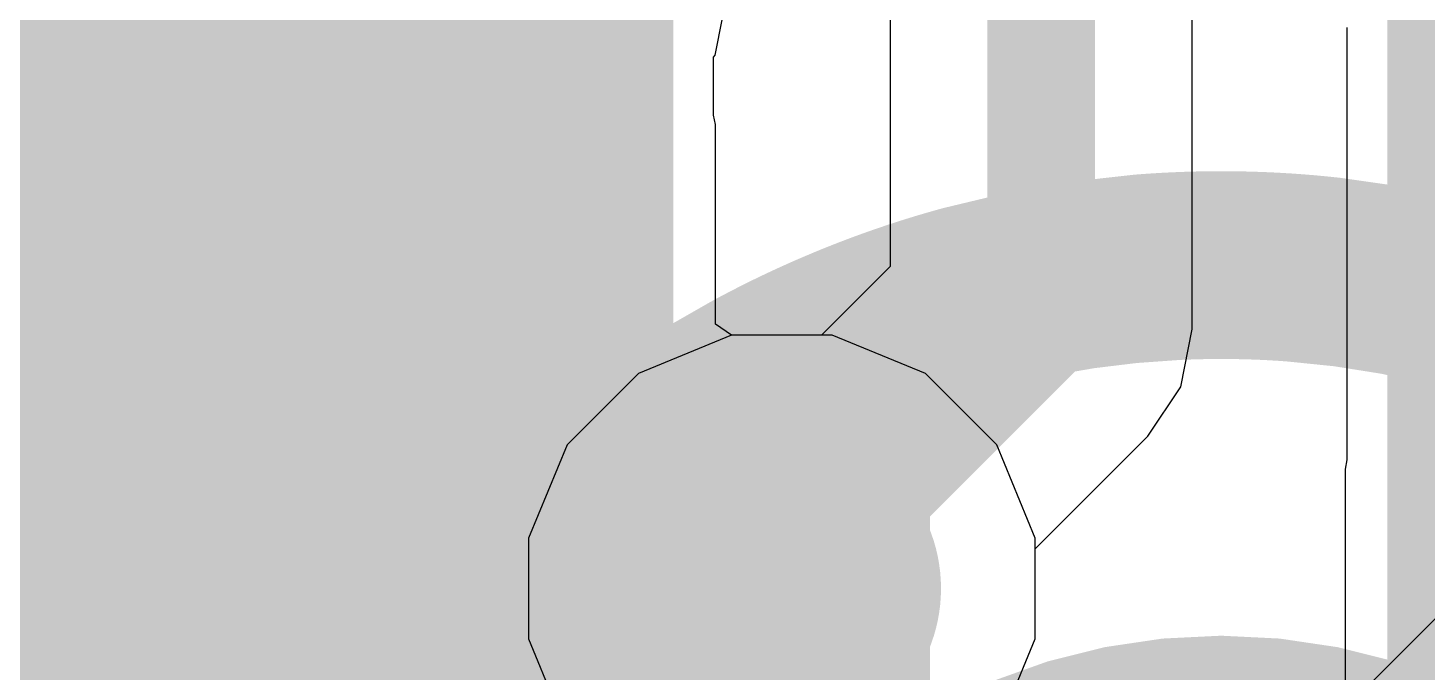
# Model space of a CAD drawing. Header units: inches. Extents: x -1.1 to 11.7, y -0.3 to 2.8.
# Drawn here: x 0.0886 to 0.1925, y 0.396 to 0.4438 of the extents above; entities that cross this region are included whole.
import ezdxf

# ---------------------------------------------------------------- set-up
doc = ezdxf.new("R2010")
doc.units = ezdxf.units.IN
doc.header["$MEASUREMENT"] = 0
for name, color, linetype in [('Bottom Layer', 5, 'Continuous'), ('Bottom Paste', 16, 'Continuous'), ('Bottom Solder', 6, 'Continuous'), ('Dimensions', 6, 'Continuous'), ('Drill Drawing', 1, 'Continuous'), ('Top Layer', 1, 'Continuous'), ('Top Overlay', 2, 'Continuous'), ('Via Holes', 16, 'Continuous')]:
    doc.layers.add(name, color=color, linetype=linetype)

# ---------------------------------------------------------------- blocks, each defined once
blk = doc.blocks.new('TC_0522C_1_7_260G__24')
at = {"layer": 'Top Overlay'}
blk.add_lwpolyline([(0.074, -0.0869999, 0.005, 0.005, 0), (0.056, -0.1049999, 0.005, 0.005, 0)], format="xyseb", dxfattribs=at)
blk.add_lwpolyline([(0.07275, -0.0869999, 0.0025, 0.0025, 1), (0.07525, -0.0869999, 0.0025, 0.0025, 1)], format="xyseb", close=True, dxfattribs=at)
blk = doc.blocks.new('TSOT_23_8_B_29')
at = {"layer": 'Bottom Layer'}
for points in [[(0.0718504, 0.003936950000000003), (0.0305118, 0.003936949999999997), (0.0305118, 0.02165345), (0.0718504, 0.02165345)], [(0.0718504, -0.02165355), (0.0305118, -0.02165355), (0.0305118, -0.003937050000000003), (0.0718504, -0.003937049999999997)]]:
    blk.add_hatch(color=5, dxfattribs=at).paths.add_polyline_path(points)
at = {"layer": 'Bottom Paste'}
for points in [[(0.0718504, 0.003936950000000003), (0.0305118, 0.003936949999999997), (0.0305118, 0.02165345), (0.0718504, 0.02165345)], [(0.0718504, -0.02165355), (0.0305118, -0.02165355), (0.0305118, -0.003937050000000003), (0.0718504, -0.003937049999999997)]]:
    blk.add_hatch(color=16, dxfattribs=at).paths.add_polyline_path(points)
at = {"layer": 'Bottom Solder'}
for points in [[(-0.0265118, -6.304999999999709e-05), (-0.0758504, -6.305000000000291e-05), (-0.0758504, 0.02565345), (-0.0265118, 0.02565345)], [(0.0758504, -6.304999999999709e-05), (0.0265118, -6.305000000000291e-05), (0.0265118, 0.02565345), (0.0758504, 0.02565345)], [(-0.0265118, -0.02565355), (-0.0758504, -0.02565355), (-0.0758504, 6.294999999999708e-05), (-0.0265118, 6.295000000000291e-05)], [(0.0758504, -0.02565355), (0.0265118, -0.02565355), (0.0265118, 6.294999999999708e-05), (0.0758504, 6.295000000000291e-05)], [(-0.0265118, -0.05124415), (-0.0758504, -0.05124415), (-0.0758504, -0.02552765), (-0.0265118, -0.02552765)], [(0.0758504, -0.05124415), (0.0265118, -0.05124415), (0.0265118, -0.02552765), (0.0758504, -0.02552765)]]:
    blk.add_hatch(color=6, dxfattribs=at).paths.add_polyline_path(points)

msp = doc.modelspace()

# ---------------------------------------------------------------- hatches: boundary and pattern name
at = {"layer": 'Bottom Layer'}
for points in [[(0.0477192, 0.418937), (0.1324882, 0.418937), (0.1324882, 0.4366536), (0.0477192, 0.4366536)], [(0.0477192, 0.3933465), (0.144559, 0.3933465), (0.144559, 0.4110631), (0.0477192, 0.4110631)]]:
    msp.add_hatch(color=5, dxfattribs=at).paths.add_polyline_path(points)
h = msp.add_hatch(color=5, dxfattribs=at)
edge = h.paths.add_edge_path()
edge.add_arc((0.1445591, 0.4022048), 0.011811, 0, 360)
at = {"layer": 'Top Layer'}
h = msp.add_hatch(color=1, dxfattribs=at)
edge = h.paths.add_edge_path()
edge.add_arc((0.1445591, 0.4022048), 0.011811, 0, 360)
at = {"layer": 'Via Holes'}
h = msp.add_hatch(color=7, dxfattribs=at)
edge = h.paths.add_edge_path()
edge.add_arc((0.1445591, 0.4022048), 0.0059055, 0, 360)

# ---------------------------------------------------------------- linework, layer by layer
at = {"layer": 'Bottom Layer'}
for p, q in [((0.1525905, 0.5123094), (0.1525905, 0.4260973)), ((0.1750215, 0.4214517), (0.1750215, 0.5076642)), ((0.1395938, 0.4417964), (0.1401371, 0.4445276)), ((0.1865118, 0.4438384), (0.1865118, 0.4117523)), ((0.1394882, 0.4416384), (0.1395938, 0.4417964)), ((0.1394882, 0.4373428), (0.1394882, 0.4416384)), ((0.1396253, 0.4366536), (0.1394882, 0.4373428)), ((0.1396253, 0.4218124), (0.1396253, 0.4366536)), ((0.1525905, 0.4260973), (0.147509, 0.4210158)), ((0.1408175, 0.4210158), (0.1396253, 0.4218124)), ((0.147509, 0.4210158), (0.1408175, 0.4210158)), ((0.1741678, 0.4171597), (0.1750215, 0.4214517)), ((0.1717366, 0.4135211), (0.1741678, 0.4171597)), ((0.1633701, 0.4051547), (0.1717363, 0.4135209)), ((0.1717363, 0.4135209), (0.1717366, 0.4135211)), ((0.1865118, 0.4117523), (0.1863747, 0.4110631)), ((0.1863747, 0.4110631), (0.1863747, 0.3933465)), ((0.1633701, 0.3984631), (0.1633701, 0.4051547)), ((0.1605063, 0.3915492), (0.1633701, 0.3984631))]:
    msp.add_line(p, q, dxfattribs=at)
for points in [[(0.163806, 0.4214517, 0.008, 0.008, 0), (0.163806, 0.5123099, 0.008, 0.008, 0)], [(0.1445591, 0.4022048, 0.008, 0.008, 0), (0.163806, 0.4214517, 0.008, 0.008, 0)]]:
    msp.add_lwpolyline(points, format="xyseb", dxfattribs=at)
for points in [[(0.161806, 0.4214517, 0.004, 0.004, 1), (0.165806, 0.4214517, 0.004, 0.004, 1)], [(0.161806, 0.4214517, 0.004, 0.004, 1), (0.165806, 0.4214517, 0.004, 0.004, 1)], [(0.1425591, 0.4022048, 0.004, 0.004, 1), (0.1465591, 0.4022048, 0.004, 0.004, 1)]]:
    msp.add_lwpolyline(points, format="xyseb", close=True, dxfattribs=at)
at = {"layer": 'Dimensions'}
for points in [[(0.0807086, 0.4097866, 0.01, 0.01, 0), (0.1217094, 0.4507874, 0.01, 0.01, 0)], [(0.0826771, 0.4089713, 0.01, 0.01, 0), (0.1225248, 0.4488189, 0.01, 0.01, 0)], [(0.1259842, 0.4370079, 0.01, 0.01, 0), (0.1259842, 0.4488189, 0.01, 0.01, 0)], [(0.0767716, 0.4370079, 0.01, 0.01, 0), (0.1079299, 0.4370079, 0.01, 0.01, 0)], [(0.0944882, 0.4173229, 0.01, 0.01, 0), (0.1141732, 0.4370079, 0.01, 0.01, 0)], [(0.1141732, 0.4370079, 0.01, 0.01, 0), (0.1259842, 0.4370079, 0.01, 0.01, 0)], [(0.1749164, 0.4281423, 0.01, 0.01, -0.005186159092730853), (0.1764893, 0.4281724, 0.01, 0.01, 0)], [(0.1764893, 0.4281725, 0.01, 0.01, 0), (0.1771653, 0.4281755, 0.01, 0.01, 0)], [(0.1771653, 0.426207, 0.01, 0.01, 0), (0.1771653, 0.4281755, 0.01, 0.01, 0)], [(0.1771653, 0.4281754, 0.01, 0.01, -0.005919131516809911), (0.1789629, 0.4281542, 0.01, 0.01, 0)], [(0.1789629, 0.4281542, 0.01, 0.01, -0.005964967505764538), (0.1807526, 0.4280905, 0.01, 0.01, 0)], [(0.1578188, 0.4256058, 0.01, 0.01, -0.04655982643987391), (0.171123, 0.4279335, 0.01, 0.01, 0)], [(0.171123, 0.4279335, 0.01, 0.01, -0.006764474387067879), (0.1731266, 0.4280679, 0.01, 0.01, 0)], [(0.1731266, 0.428068, 0.01, 0.01, -0.005970431829915432), (0.1749164, 0.4281423, 0.01, 0.01, 0)], [(0.1807526, 0.4280905, 0.01, 0.01, -0.006757568537898818), (0.1827565, 0.427968, 0.01, 0.01, 0)], [(0.1827565, 0.4279681, 0.01, 0.01, -0.009071971370668066), (0.1854128, 0.4277212, 0.01, 0.01, 0)], [(0.1854128, 0.4277213, 0.01, 0.01, -0.04649026391168175), (0.1986398, 0.4249887, 0.01, 0.01, 0)], [(0.1771653, 0.2824546, 0.01, 0.01, -0.9999999999999999), (0.1771653, 0.426207, 0.01, 0.01, 0)], [(0.1771653, 0.4242385, 0.01, 0.01, 0), (0.1771653, 0.426207, 0.01, 0.01, 0)], [(0.1771653, 0.426207, 0.01, 0.01, -0.9999999999999999), (0.1771653, 0.2824546, 0.01, 0.01, 0)], [(0.1552583, 0.4248572, 0.01, 0.01, -0.009085292812609573), (0.1578188, 0.4256058, 0.01, 0.01, 0)], [(0.1516626, 0.4236331, 0.01, 0.01, -0.005973471920888639), (0.15335, 0.424233, 0.01, 0.01, 0)], [(0.15335, 0.424233, 0.01, 0.01, -0.006767347338275768), (0.1552582, 0.4248572, 0.01, 0.01, 0)], [(0.16363, 0.4229189, 0.01, 0.01, -0.03733031429911782), (0.1738732, 0.4241623, 0.01, 0.01, 0)], [(0.1738732, 0.4241624, 0.01, 0.01, -0.0061585918161188), (0.1756098, 0.4242216, 0.01, 0.01, 0)], [(0.1756097, 0.4242216, 0.01, 0.01, -0.004472244566945118), (0.1768851, 0.424238, 0.01, 0.01, 0)], [(0.1768851, 0.4242379, 0.01, 0.01, 0), (0.1771653, 0.4242385, 0.01, 0.01, 0)], [(0.1771653, 0.4242385, 0.01, 0.01, -0.004945146306876818), (0.178578, 0.4242246, 0.01, 0.01, 0)], [(0.178578, 0.4242245, 0.01, 0.01, -0.005620357007558278), (0.1801652, 0.4241753, 0.01, 0.01, 0)], [(0.1801652, 0.4241753, 0.01, 0.01, -0.00795104455283453), (0.1823842, 0.4240461, 0.01, 0.01, 0)], [(0.1823841, 0.4240462, 0.01, 0.01, -0.04138337073966245), (0.1936829, 0.4222603, 0.01, 0.01, 0)], [(0.149772, 0.4229065, 0.01, 0.01, 0), (0.1499835, 0.4229907, 0.01, 0.01, 0)], [(0.1499835, 0.4229907, 0.01, 0.01, 0), (0.1501929, 0.4230733, 0.01, 0.01, 0)], [(0.150193, 0.4230734, 0.01, 0.01, -0.005189178097863506), (0.1516626, 0.4236331, 0.01, 0.01, 0)], [(0.1472934, 0.4218648, 0.01, 0.01, 0), (0.147522, 0.4219649, 0.01, 0.01, 0)], [(0.147522, 0.4219649, 0.01, 0.01, 0), (0.1477513, 0.4220646, 0.01, 0.01, 0)], [(0.1477513, 0.4220646, 0.01, 0.01, 0), (0.1479809, 0.4221634, 0.01, 0.01, 0)], [(0.1479809, 0.4221634, 0.01, 0.01, 0), (0.1488926, 0.422548, 0.01, 0.01, 0)], [(0.1488926, 0.422548, 0.01, 0.01, 0), (0.1491166, 0.4226406, 0.01, 0.01, 0)], [(0.1491166, 0.4226406, 0.01, 0.01, 0), (0.1493381, 0.4227313, 0.01, 0.01, 0)], [(0.1493381, 0.4227313, 0.01, 0.01, 0), (0.1495568, 0.42282, 0.01, 0.01, 0)], [(0.1495568, 0.42282, 0.01, 0.01, 0), (0.149772, 0.4229065, 0.01, 0.01, 0)], [(0.1591284, 0.4218719, 0.01, 0.01, -0.006782711978862424), (0.1609828, 0.4223412, 0.01, 0.01, 0)], [(0.1609828, 0.4223411, 0.01, 0.01, -0.009708849412929231), (0.16363, 0.4229189, 0.01, 0.01, 0)], [(0.1936829, 0.4222604, 0.01, 0.01, -0.006796890249180593), (0.1955422, 0.4217801, 0.01, 0.01, 0)], [(0.1402665, 0.4137084, 0.01, 0.01, -0.06820306394631001), (0.1575912, 0.4214422, 0.01, 0.01, 0)], [(0.1437776, 0.4202045, 0.01, 0.01, -0.006510276867035417), (0.1455155, 0.4210534, 0.01, 0.01, 0)], [(0.1455155, 0.4210534, 0.01, 0.01, 0), (0.1466164, 0.4215627, 0.01, 0.01, 0)], [(0.1466164, 0.4215627, 0.01, 0.01, 0), (0.1468402, 0.4216635, 0.01, 0.01, 0)], [(0.1468402, 0.4216635, 0.01, 0.01, 0), (0.147066, 0.4217642, 0.01, 0.01, 0)], [(0.147066, 0.4217642, 0.01, 0.01, 0), (0.1472934, 0.4218648, 0.01, 0.01, 0)], [(0.1575912, 0.4214421, 0.01, 0.01, -0.005603698608993755), (0.1591285, 0.4218719, 0.01, 0.01, 0)], [(0.1955422, 0.4217801, 0.01, 0.01, 0), (0.1967395, 0.4214422, 0.01, 0.01, 0)], [(0.1967395, 0.4214422, 0.01, 0.01, -0.0902708687378922), (0.21911, 0.4102569, 0.01, 0.01, 0)], [(0.141645, 0.4190838, 0.01, 0.01, -0.008195232430908061), (0.1437777, 0.4202044, 0.01, 0.01, 0)], [(0.134332, 0.4145027, 0.01, 0.01, -0.02980162167334047), (0.141645, 0.4190839, 0.01, 0.01, 0)], [(0.0767716, 0.4173229, 0.01, 0.01, 0), (0.0882449, 0.4173229, 0.01, 0.01, 0)], [(0.0944882, 0.4055119, 0.01, 0.01, 0), (0.0944882, 0.4173229, 0.01, 0.01, 0)], [(0.1310772, 0.4120416, 0.01, 0.01, -0.01403472944456146), (0.1343321, 0.4145026, 0.01, 0.01, 0)], [(0.1352206, 0.4102569, 0.01, 0.01, -0.02183236184637699), (0.1402665, 0.4137084, 0.01, 0.01, 0)], [(0.129222, 0.4105048, 0.01, 0.01, -0.00819593829096714), (0.1310772, 0.4120417, 0.01, 0.01, 0)], [(0.1277696, 0.4092278, 0.01, 0.01, -0.006510992796722916), (0.129222, 0.4105048, 0.01, 0.01, 0)], [(0.1334383, 0.4088732, 0.01, 0.01, -0.004975569639750354), (0.1345059, 0.4097134, 0.01, 0.01, 0)], [(0.1345059, 0.4097134, 0.01, 0.01, 0), (0.1352207, 0.4102569, 0.01, 0.01, 0)], [(0.1265217, 0.4080757, 0.01, 0.01, -0.00565666967148726), (0.1277695, 0.4092278, 0.01, 0.01, 0)], [(0.132201, 0.4078555, 0.01, 0.01, -0.005806380584478714), (0.1334383, 0.4088732, 0.01, 0.01, 0)], [(0.1240937, 0.405677, 0.01, 0.01, -0.01117700047584817), (0.1265218, 0.4080756, 0.01, 0.01, 0)], [(0.1306258, 0.4064882, 0.01, 0.01, -0.007482622135642392), (0.132201, 0.4078556, 0.01, 0.01, 0)], [(0.1229799, 0.3984837, 0.01, 0.01, -0.03913888874331477), (0.1306259, 0.4064881, 0.01, 0.01, 0)], [(0.0826771, 0.4055119, 0.01, 0.01, 0), (0.0944882, 0.4055119, 0.01, 0.01, 0)], [(0.1229232, 0.4044406, 0.01, 0.01, -0.00561330057413452), (0.1240936, 0.405677, 0.01, 0.01, 0)], [(0.1216249, 0.403001, 0.01, 0.01, -0.006462547606187688), (0.1229233, 0.4044407, 0.01, 0.01, 0)], [(0.1200609, 0.4011615, 0.01, 0.01, -0.00813929296984378), (0.1216249, 0.4030009, 0.01, 0.01, 0)], [(0.1124061, 0.3898399, 0.01, 0.01, -0.04710975130365379), (0.1200609, 0.4011615, 0.01, 0.01, 0)], [(0.1198036, 0.3942786, 0.01, 0.01, -0.01871900268722525), (0.1229799, 0.3984836, 0.01, 0.01, 0)], [(0.1175566, 0.3908494, 0.01, 0.01, -0.01472009655486775), (0.1198035, 0.3942787, 0.01, 0.01, 0)], [(0.1771653, 0.3149607, 0.01, 0.01, -0.9999999999999999), (0.1771653, 0.3937009, 0.01, 0.01, 0)], [(0.1771653, 0.3937009, 0.01, 0.01, -0.9999999999999999), (0.1771653, 0.3149607, 0.01, 0.01, 0)], [(0.1771653, 0.3897638, 0.01, 0.01, 0), (0.1771653, 0.3937008, 0.01, 0.01, 0)]]:
    msp.add_lwpolyline(points, format="xyseb", dxfattribs=at)
for points in [[(0.1054299, 0.4370079, 0.005, 0.005, 1), (0.1104299, 0.4370079, 0.005, 0.005, 1)], [(0.1116732, 0.4370079, 0.005, 0.005, 1), (0.1166732, 0.4370079, 0.005, 0.005, 1)], [(0.1116732, 0.4370079, 0.005, 0.005, 1), (0.1166732, 0.4370079, 0.005, 0.005, 1)], [(0.1234842, 0.4370079, 0.005, 0.005, 1), (0.1284842, 0.4370079, 0.005, 0.005, 1)], [(0.1234842, 0.4370079, 0.005, 0.005, 1), (0.1284842, 0.4370079, 0.005, 0.005, 1)], [(0.1739893, 0.4281725, 0.005, 0.005, 1), (0.1789893, 0.4281725, 0.005, 0.005, 1)], [(0.1739893, 0.4281724, 0.005, 0.005, 1), (0.1789893, 0.4281724, 0.005, 0.005, 1)], [(0.1746653, 0.4281755, 0.005, 0.005, 1), (0.1796653, 0.4281755, 0.005, 0.005, 1)], [(0.1746653, 0.4281755, 0.005, 0.005, 1), (0.1796653, 0.4281755, 0.005, 0.005, 1)], [(0.1746653, 0.4281754, 0.005, 0.005, 1), (0.1796653, 0.4281754, 0.005, 0.005, 1)], [(0.1764629, 0.4281542, 0.005, 0.005, 1), (0.1814629, 0.4281542, 0.005, 0.005, 1)], [(0.1764629, 0.4281542, 0.005, 0.005, 1), (0.1814629, 0.4281542, 0.005, 0.005, 1)], [(0.168623, 0.4279335, 0.005, 0.005, 1), (0.173623, 0.4279335, 0.005, 0.005, 1)], [(0.168623, 0.4279335, 0.005, 0.005, 1), (0.173623, 0.4279335, 0.005, 0.005, 1)], [(0.1706266, 0.428068, 0.005, 0.005, 1), (0.1756266, 0.428068, 0.005, 0.005, 1)], [(0.1706266, 0.4280679, 0.005, 0.005, 1), (0.1756266, 0.4280679, 0.005, 0.005, 1)], [(0.1724164, 0.4281423, 0.005, 0.005, 1), (0.1774164, 0.4281423, 0.005, 0.005, 1)], [(0.1724164, 0.4281423, 0.005, 0.005, 1), (0.1774164, 0.4281423, 0.005, 0.005, 1)], [(0.1782526, 0.4280905, 0.005, 0.005, 1), (0.1832526, 0.4280905, 0.005, 0.005, 1)], [(0.1782526, 0.4280905, 0.005, 0.005, 1), (0.1832526, 0.4280905, 0.005, 0.005, 1)], [(0.1802565, 0.4279681, 0.005, 0.005, 1), (0.1852565, 0.4279681, 0.005, 0.005, 1)], [(0.1802565, 0.427968, 0.005, 0.005, 1), (0.1852565, 0.427968, 0.005, 0.005, 1)], [(0.1829128, 0.4277213, 0.005, 0.005, 1), (0.1879128, 0.4277213, 0.005, 0.005, 1)], [(0.1829128, 0.4277212, 0.005, 0.005, 1), (0.1879128, 0.4277212, 0.005, 0.005, 1)], [(0.1746653, 0.426207, 0.005, 0.005, 1), (0.1796653, 0.426207, 0.005, 0.005, 1)], [(0.1746653, 0.426207, 0.005, 0.005, 1), (0.1796653, 0.426207, 0.005, 0.005, 1)], [(0.1746653, 0.426207, 0.005, 0.005, 1), (0.1796653, 0.426207, 0.005, 0.005, 1)], [(0.1746653, 0.426207, 0.005, 0.005, 1), (0.1796653, 0.426207, 0.005, 0.005, 1)], [(0.1553188, 0.4256058, 0.005, 0.005, 1), (0.1603188, 0.4256058, 0.005, 0.005, 1)], [(0.1553188, 0.4256058, 0.005, 0.005, 1), (0.1603188, 0.4256058, 0.005, 0.005, 1)], [(0.15085, 0.424233, 0.005, 0.005, 1), (0.15585, 0.424233, 0.005, 0.005, 1)], [(0.15085, 0.424233, 0.005, 0.005, 1), (0.15585, 0.424233, 0.005, 0.005, 1)], [(0.1527582, 0.4248572, 0.005, 0.005, 1), (0.1577582, 0.4248572, 0.005, 0.005, 1)], [(0.1527583, 0.4248572, 0.005, 0.005, 1), (0.1577583, 0.4248572, 0.005, 0.005, 1)], [(0.1713732, 0.4241624, 0.005, 0.005, 1), (0.1763732, 0.4241624, 0.005, 0.005, 1)], [(0.1713732, 0.4241623, 0.005, 0.005, 1), (0.1763732, 0.4241623, 0.005, 0.005, 1)], [(0.1731097, 0.4242216, 0.005, 0.005, 1), (0.1781097, 0.4242216, 0.005, 0.005, 1)], [(0.1731098, 0.4242216, 0.005, 0.005, 1), (0.1781098, 0.4242216, 0.005, 0.005, 1)], [(0.1743851, 0.424238, 0.005, 0.005, 1), (0.1793851, 0.424238, 0.005, 0.005, 1)], [(0.1743851, 0.4242379, 0.005, 0.005, 1), (0.1793851, 0.4242379, 0.005, 0.005, 1)], [(0.1746653, 0.4242385, 0.005, 0.005, 1), (0.1796653, 0.4242385, 0.005, 0.005, 1)], [(0.1746653, 0.4242385, 0.005, 0.005, 1), (0.1796653, 0.4242385, 0.005, 0.005, 1)], [(0.1746653, 0.4242385, 0.005, 0.005, 1), (0.1796653, 0.4242385, 0.005, 0.005, 1)], [(0.176078, 0.4242246, 0.005, 0.005, 1), (0.181078, 0.4242246, 0.005, 0.005, 1)], [(0.176078, 0.4242245, 0.005, 0.005, 1), (0.181078, 0.4242245, 0.005, 0.005, 1)], [(0.1776652, 0.4241753, 0.005, 0.005, 1), (0.1826652, 0.4241753, 0.005, 0.005, 1)], [(0.1776652, 0.4241753, 0.005, 0.005, 1), (0.1826652, 0.4241753, 0.005, 0.005, 1)], [(0.1798841, 0.4240462, 0.005, 0.005, 1), (0.1848841, 0.4240462, 0.005, 0.005, 1)], [(0.1798842, 0.4240461, 0.005, 0.005, 1), (0.1848842, 0.4240461, 0.005, 0.005, 1)], [(0.1474835, 0.4229907, 0.005, 0.005, 1), (0.1524835, 0.4229907, 0.005, 0.005, 1)], [(0.1474835, 0.4229907, 0.005, 0.005, 1), (0.1524835, 0.4229907, 0.005, 0.005, 1)], [(0.1476929, 0.4230733, 0.005, 0.005, 1), (0.1526929, 0.4230733, 0.005, 0.005, 1)], [(0.147693, 0.4230734, 0.005, 0.005, 1), (0.152693, 0.4230734, 0.005, 0.005, 1)], [(0.1491626, 0.4236331, 0.005, 0.005, 1), (0.1541626, 0.4236331, 0.005, 0.005, 1)], [(0.1491626, 0.4236331, 0.005, 0.005, 1), (0.1541626, 0.4236331, 0.005, 0.005, 1)], [(0.145022, 0.4219649, 0.005, 0.005, 1), (0.150022, 0.4219649, 0.005, 0.005, 1)], [(0.145022, 0.4219649, 0.005, 0.005, 1), (0.150022, 0.4219649, 0.005, 0.005, 1)], [(0.1452513, 0.4220646, 0.005, 0.005, 1), (0.1502513, 0.4220646, 0.005, 0.005, 1)], [(0.1452513, 0.4220646, 0.005, 0.005, 1), (0.1502513, 0.4220646, 0.005, 0.005, 1)], [(0.1454809, 0.4221634, 0.005, 0.005, 1), (0.1504809, 0.4221634, 0.005, 0.005, 1)], [(0.1454809, 0.4221634, 0.005, 0.005, 1), (0.1504809, 0.4221634, 0.005, 0.005, 1)], [(0.1463926, 0.422548, 0.005, 0.005, 1), (0.1513926, 0.422548, 0.005, 0.005, 1)], [(0.1463926, 0.422548, 0.005, 0.005, 1), (0.1513926, 0.422548, 0.005, 0.005, 1)], [(0.1466166, 0.4226406, 0.005, 0.005, 1), (0.1516166, 0.4226406, 0.005, 0.005, 1)], [(0.1466166, 0.4226406, 0.005, 0.005, 1), (0.1516166, 0.4226406, 0.005, 0.005, 1)], [(0.1468381, 0.4227313, 0.005, 0.005, 1), (0.1518381, 0.4227313, 0.005, 0.005, 1)], [(0.1468381, 0.4227313, 0.005, 0.005, 1), (0.1518381, 0.4227313, 0.005, 0.005, 1)], [(0.1470568, 0.42282, 0.005, 0.005, 1), (0.1520568, 0.42282, 0.005, 0.005, 1)], [(0.1470568, 0.42282, 0.005, 0.005, 1), (0.1520568, 0.42282, 0.005, 0.005, 1)], [(0.147272, 0.4229065, 0.005, 0.005, 1), (0.152272, 0.4229065, 0.005, 0.005, 1)], [(0.147272, 0.4229065, 0.005, 0.005, 1), (0.152272, 0.4229065, 0.005, 0.005, 1)], [(0.1584828, 0.4223412, 0.005, 0.005, 1), (0.1634828, 0.4223412, 0.005, 0.005, 1)], [(0.1584828, 0.4223411, 0.005, 0.005, 1), (0.1634828, 0.4223411, 0.005, 0.005, 1)], [(0.16113, 0.4229189, 0.005, 0.005, 1), (0.16613, 0.4229189, 0.005, 0.005, 1)], [(0.16113, 0.4229189, 0.005, 0.005, 1), (0.16613, 0.4229189, 0.005, 0.005, 1)], [(0.1911829, 0.4222604, 0.005, 0.005, 1), (0.1961829, 0.4222604, 0.005, 0.005, 1)], [(0.1911829, 0.4222603, 0.005, 0.005, 1), (0.1961829, 0.4222603, 0.005, 0.005, 1)], [(0.1430155, 0.4210534, 0.005, 0.005, 1), (0.1480155, 0.4210534, 0.005, 0.005, 1)], [(0.1430155, 0.4210534, 0.005, 0.005, 1), (0.1480155, 0.4210534, 0.005, 0.005, 1)], [(0.1441164, 0.4215627, 0.005, 0.005, 1), (0.1491164, 0.4215627, 0.005, 0.005, 1)], [(0.1441164, 0.4215627, 0.005, 0.005, 1), (0.1491164, 0.4215627, 0.005, 0.005, 1)], [(0.1443402, 0.4216635, 0.005, 0.005, 1), (0.1493402, 0.4216635, 0.005, 0.005, 1)], [(0.1443402, 0.4216635, 0.005, 0.005, 1), (0.1493402, 0.4216635, 0.005, 0.005, 1)], [(0.144566, 0.4217642, 0.005, 0.005, 1), (0.149566, 0.4217642, 0.005, 0.005, 1)], [(0.144566, 0.4217642, 0.005, 0.005, 1), (0.149566, 0.4217642, 0.005, 0.005, 1)], [(0.1447934, 0.4218648, 0.005, 0.005, 1), (0.1497934, 0.4218648, 0.005, 0.005, 1)], [(0.1447934, 0.4218648, 0.005, 0.005, 1), (0.1497934, 0.4218648, 0.005, 0.005, 1)], [(0.1550912, 0.4214422, 0.005, 0.005, 1), (0.1600912, 0.4214422, 0.005, 0.005, 1)], [(0.1550912, 0.4214421, 0.005, 0.005, 1), (0.1600912, 0.4214421, 0.005, 0.005, 1)], [(0.1566284, 0.4218719, 0.005, 0.005, 1), (0.1616284, 0.4218719, 0.005, 0.005, 1)], [(0.1566285, 0.4218719, 0.005, 0.005, 1), (0.1616285, 0.4218719, 0.005, 0.005, 1)], [(0.1930422, 0.4217801, 0.005, 0.005, 1), (0.1980422, 0.4217801, 0.005, 0.005, 1)], [(0.1930422, 0.4217801, 0.005, 0.005, 1), (0.1980422, 0.4217801, 0.005, 0.005, 1)], [(0.1942395, 0.4214422, 0.005, 0.005, 1), (0.1992395, 0.4214422, 0.005, 0.005, 1)], [(0.1942395, 0.4214422, 0.005, 0.005, 1), (0.1992395, 0.4214422, 0.005, 0.005, 1)], [(0.1412776, 0.4202045, 0.005, 0.005, 1), (0.1462776, 0.4202045, 0.005, 0.005, 1)], [(0.1412777, 0.4202044, 0.005, 0.005, 1), (0.1462777, 0.4202044, 0.005, 0.005, 1)], [(0.139145, 0.4190839, 0.005, 0.005, 1), (0.144145, 0.4190839, 0.005, 0.005, 1)], [(0.139145, 0.4190838, 0.005, 0.005, 1), (0.144145, 0.4190838, 0.005, 0.005, 1)], [(0.0857449, 0.4173229, 0.005, 0.005, 1), (0.0907449, 0.4173229, 0.005, 0.005, 1)], [(0.0919882, 0.4173229, 0.005, 0.005, 1), (0.0969882, 0.4173229, 0.005, 0.005, 1)], [(0.0919882, 0.4173229, 0.005, 0.005, 1), (0.0969882, 0.4173229, 0.005, 0.005, 1)], [(0.131832, 0.4145027, 0.005, 0.005, 1), (0.136832, 0.4145027, 0.005, 0.005, 1)], [(0.1318321, 0.4145026, 0.005, 0.005, 1), (0.1368321, 0.4145026, 0.005, 0.005, 1)], [(0.1377665, 0.4137084, 0.005, 0.005, 1), (0.1427665, 0.4137084, 0.005, 0.005, 1)], [(0.1377665, 0.4137084, 0.005, 0.005, 1), (0.1427665, 0.4137084, 0.005, 0.005, 1)], [(0.1285772, 0.4120417, 0.005, 0.005, 1), (0.1335772, 0.4120417, 0.005, 0.005, 1)], [(0.1285772, 0.4120416, 0.005, 0.005, 1), (0.1335772, 0.4120416, 0.005, 0.005, 1)], [(0.126722, 0.4105048, 0.005, 0.005, 1), (0.131722, 0.4105048, 0.005, 0.005, 1)], [(0.126722, 0.4105048, 0.005, 0.005, 1), (0.131722, 0.4105048, 0.005, 0.005, 1)], [(0.1320059, 0.4097134, 0.005, 0.005, 1), (0.1370059, 0.4097134, 0.005, 0.005, 1)], [(0.1320059, 0.4097134, 0.005, 0.005, 1), (0.1370059, 0.4097134, 0.005, 0.005, 1)], [(0.1327206, 0.4102569, 0.005, 0.005, 1), (0.1377206, 0.4102569, 0.005, 0.005, 1)], [(0.1327207, 0.4102569, 0.005, 0.005, 1), (0.1377207, 0.4102569, 0.005, 0.005, 1)], [(0.1252695, 0.4092278, 0.005, 0.005, 1), (0.1302695, 0.4092278, 0.005, 0.005, 1)], [(0.1252696, 0.4092278, 0.005, 0.005, 1), (0.1302696, 0.4092278, 0.005, 0.005, 1)], [(0.1309383, 0.4088732, 0.005, 0.005, 1), (0.1359383, 0.4088732, 0.005, 0.005, 1)], [(0.1309383, 0.4088732, 0.005, 0.005, 1), (0.1359383, 0.4088732, 0.005, 0.005, 1)], [(0.1240217, 0.4080757, 0.005, 0.005, 1), (0.1290217, 0.4080757, 0.005, 0.005, 1)], [(0.1240218, 0.4080756, 0.005, 0.005, 1), (0.1290218, 0.4080756, 0.005, 0.005, 1)], [(0.129701, 0.4078556, 0.005, 0.005, 1), (0.134701, 0.4078556, 0.005, 0.005, 1)], [(0.129701, 0.4078555, 0.005, 0.005, 1), (0.134701, 0.4078555, 0.005, 0.005, 1)], [(0.1281258, 0.4064882, 0.005, 0.005, 1), (0.1331258, 0.4064882, 0.005, 0.005, 1)], [(0.1281259, 0.4064881, 0.005, 0.005, 1), (0.1331259, 0.4064881, 0.005, 0.005, 1)], [(0.0919882, 0.4055119, 0.005, 0.005, 1), (0.0969882, 0.4055119, 0.005, 0.005, 1)], [(0.0919882, 0.4055119, 0.005, 0.005, 1), (0.0969882, 0.4055119, 0.005, 0.005, 1)], [(0.1215936, 0.405677, 0.005, 0.005, 1), (0.1265936, 0.405677, 0.005, 0.005, 1)], [(0.1215937, 0.405677, 0.005, 0.005, 1), (0.1265937, 0.405677, 0.005, 0.005, 1)], [(0.1204232, 0.4044406, 0.005, 0.005, 1), (0.1254232, 0.4044406, 0.005, 0.005, 1)], [(0.1204233, 0.4044407, 0.005, 0.005, 1), (0.1254233, 0.4044407, 0.005, 0.005, 1)], [(0.1191249, 0.403001, 0.005, 0.005, 1), (0.1241249, 0.403001, 0.005, 0.005, 1)], [(0.1191249, 0.4030009, 0.005, 0.005, 1), (0.1241249, 0.4030009, 0.005, 0.005, 1)], [(0.1175609, 0.4011615, 0.005, 0.005, 1), (0.1225609, 0.4011615, 0.005, 0.005, 1)], [(0.1175609, 0.4011615, 0.005, 0.005, 1), (0.1225609, 0.4011615, 0.005, 0.005, 1)], [(0.1204799, 0.3984837, 0.005, 0.005, 1), (0.1254799, 0.3984837, 0.005, 0.005, 1)], [(0.1204799, 0.3984836, 0.005, 0.005, 1), (0.1254799, 0.3984836, 0.005, 0.005, 1)], [(0.1173035, 0.3942787, 0.005, 0.005, 1), (0.1223035, 0.3942787, 0.005, 0.005, 1)], [(0.1173036, 0.3942786, 0.005, 0.005, 1), (0.1223036, 0.3942786, 0.005, 0.005, 1)], [(0.1746653, 0.3937009, 0.005, 0.005, 1), (0.1796653, 0.3937009, 0.005, 0.005, 1)], [(0.1746653, 0.3937009, 0.005, 0.005, 1), (0.1796653, 0.3937009, 0.005, 0.005, 1)], [(0.1746653, 0.3937008, 0.005, 0.005, 1), (0.1796653, 0.3937008, 0.005, 0.005, 1)]]:
    msp.add_lwpolyline(points, format="xyseb", close=True, dxfattribs=at)
at = {"layer": 'Drill Drawing'}
for points in [[(0.1345591, 0.4122048, 0.002, 0.002, 0), (0.1545591, 0.4122048, 0.002, 0.002, 0)], [(0.1345591, 0.3922048, 0.002, 0.002, 0), (0.1345591, 0.4122048, 0.002, 0.002, 0)], [(0.1545591, 0.3922048, 0.002, 0.002, 0), (0.1545591, 0.4122048, 0.002, 0.002, 0)]]:
    msp.add_lwpolyline(points, format="xyseb", dxfattribs=at)
for points in [[(0.1340591, 0.4122048, 0.001, 0.001, 1), (0.1350591, 0.4122048, 0.001, 0.001, 1)], [(0.1340591, 0.4122048, 0.001, 0.001, 1), (0.1350591, 0.4122048, 0.001, 0.001, 1)], [(0.1540591, 0.4122048, 0.001, 0.001, 1), (0.1550591, 0.4122048, 0.001, 0.001, 1)], [(0.1540591, 0.4122048, 0.001, 0.001, 1), (0.1550591, 0.4122048, 0.001, 0.001, 1)]]:
    msp.add_lwpolyline(points, format="xyseb", close=True, dxfattribs=at)
at = {"layer": 'Top Layer'}
for p, q in [((0.1408174, 0.4210158), (0.1339035, 0.418152)), ((0.1483008, 0.4210158), (0.1408174, 0.4210158)), ((0.1552147, 0.418152), (0.1483008, 0.4210158)), ((0.1339035, 0.418152), (0.1286119, 0.4128604)), ((0.1605063, 0.4128604), (0.1552147, 0.418152)), ((0.1286119, 0.4128604), (0.1257481, 0.4059465)), ((0.1633701, 0.4059465), (0.1605063, 0.4128604)), ((0.2027314, 0.4096272), (0.1767107, 0.3836064)), ((0.1257481, 0.4059465), (0.1257481, 0.3984631)), ((0.1633701, 0.3984631), (0.1633701, 0.4059465)), ((0.1257481, 0.3984631), (0.1286119, 0.3915492)), ((0.1605063, 0.3915492), (0.1633701, 0.3984631))]:
    msp.add_line(p, q, dxfattribs=at)

# ---------------------------------------------------------------- block references
at = {"rotation": 180}
for name, p in [('TSOT_23_8_B_29', (0.163, 0.415)), ('TC_0522C_1_7_260G__24', (0.1767663, 0.3542918))]:
    msp.add_blockref(name, p, dxfattribs=at)

doc.saveas('drawing.dxf')
